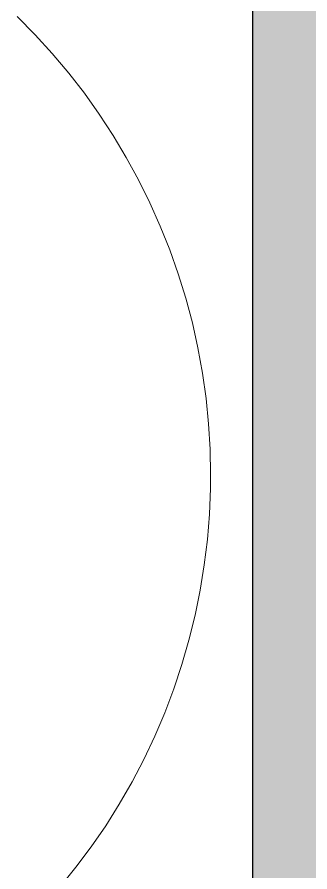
# Model space of a CAD drawing. Header units: millimetres. Extents: x 155927 to 295199, y -4084 to 97293.
# Drawn here: x 175403 to 175587, y 12057 to 12593 of the extents above; entities that cross this region are included whole.
import ezdxf

# ---------------------------------------------------------------- set-up
doc = ezdxf.new("R2010")
doc.units = ezdxf.units.MM
doc.header["$MEASUREMENT"] = 0
for name, color, linetype, lineweight in [('A-WALL-PATT', 7, 'CONTINUOUS', 9), ('I-FURN', 8, 'CONTINUOUS', 9), ('I-WALL', 7, 'CONTINUOUS', 9)]:
    doc.layers.add(name, color=color, linetype=linetype, lineweight=lineweight)

msp = doc.modelspace()

# ---------------------------------------------------------------- hatches: boundary and pattern name
at = {"layer": 'A-WALL-PATT'}
msp.add_hatch(color=256, dxfattribs=at).paths.add_polyline_path([(175550.83, 9369.61), (175652.83, 9369.61), (175652.83, 13505.61), (175550.83, 13505.61), (175550.83, 9692.73)], flags=0)

# ---------------------------------------------------------------- linework, layer by layer
at = {"layer": 'I-FURN'}
for p, q in [((175414.54, 12581.61), (175403.29, 12592.98)), ((175425.33, 12569.8), (175414.54, 12581.61)), ((175435.63, 12557.56), (175425.33, 12569.8)), ((175445.44, 12544.92), (175435.63, 12557.56)), ((175454.74, 12531.9), (175445.44, 12544.92)), ((175463.51, 12518.52), (175454.74, 12531.9)), ((175471.73, 12504.79), (175463.51, 12518.52)), ((175479.4, 12490.75), (175471.73, 12504.79)), ((175486.5, 12476.42), (175479.4, 12490.75)), ((175493.03, 12461.81), (175486.5, 12476.42)), ((175498.96, 12446.95), (175493.03, 12461.81)), ((175504.3, 12431.87), (175498.96, 12446.95)), ((175509.03, 12416.58), (175504.3, 12431.87)), ((175513.14, 12401.12), (175509.03, 12416.58)), ((175516.63, 12385.51), (175513.14, 12401.12)), ((175519.49, 12369.77), (175516.63, 12385.51)), ((175521.73, 12353.93), (175519.49, 12369.77)), ((175523.32, 12338.01), (175521.73, 12353.93)), ((175524.28, 12322.04), (175523.32, 12338.01)), ((175524.6, 12306.04), (175524.28, 12322.04)), ((175524.51, 12297.41), (175524.6, 12306.04)), ((175523.84, 12281.42), (175524.51, 12297.41)), ((175522.54, 12265.47), (175523.84, 12281.42)), ((175520.6, 12249.59), (175522.54, 12265.47)), ((175518.03, 12233.8), (175520.6, 12249.59)), ((175514.82, 12218.13), (175518.03, 12233.8)), ((175510.99, 12202.59), (175514.82, 12218.13)), ((175506.55, 12187.22), (175510.99, 12202.59)), ((175501.49, 12172.05), (175506.55, 12187.22)), ((175495.83, 12157.08), (175501.49, 12172.05)), ((175489.58, 12142.36), (175495.83, 12157.08)), ((175482.74, 12127.89), (175489.58, 12142.36)), ((175475.33, 12113.71), (175482.74, 12127.89)), ((175467.36, 12099.84), (175475.33, 12113.71)), ((175458.84, 12086.3), (175467.36, 12099.84)), ((175449.78, 12073.11), (175458.84, 12086.3)), ((175440.21, 12060.29), (175449.78, 12073.11)), ((175430.13, 12047.87), (175440.21, 12060.29))]:
    msp.add_line(p, q, dxfattribs=at)
at = {"layer": 'I-WALL', "lineweight": 30}
msp.add_line((175550.83, 13505.61), (175550.83, 9369.61), dxfattribs=at)

doc.saveas('drawing.dxf')
